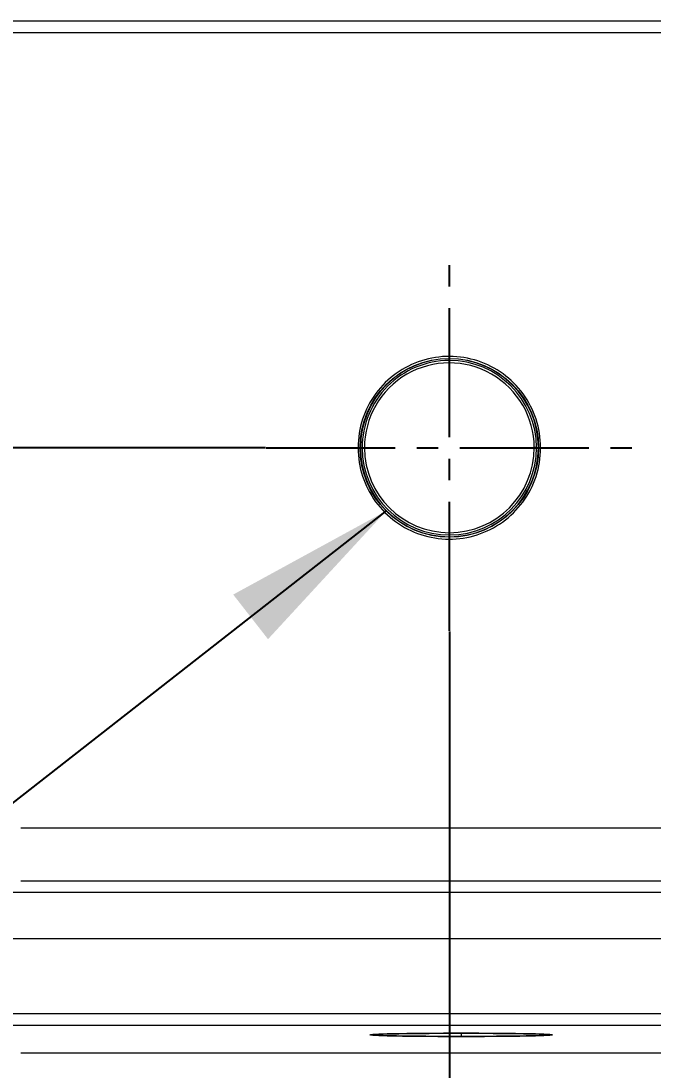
# Model space of a CAD drawing. Header units: millimetres. Extents: x 2433 to 4809, y -10272 to -6912.
# Drawn here: x 2964.4 to 3019.5, y -9575.7 to -9484.2 of the extents above; entities that cross this region are included whole.
import ezdxf

# ---------------------------------------------------------------- set-up
doc = ezdxf.new("R2010")
doc.units = ezdxf.units.MM
doc.linetypes.add('CENTER2', pattern=[1.125, 0.75, -0.125, 0.125, -0.125])
doc.linetypes.add('CENTERX2', pattern=[101.6, 63.5, -12.7, 12.7, -12.7])
doc.layers.add('CENTER', color=1, linetype='CENTERX2')
doc.layers.add('DIM', color=3, linetype='Continuous', lineweight=13)
doc.styles.add('ARIAL', font='arial.ttf')
doc.dimstyles.get("Standard").update_dxf_attribs({"dimtxt": 15, "dimasz": 15, "dimexe": 0.18, "dimexo": 0.0625, "dimgap": 4, "dimtad": 0, "dimtih": 1, "dimtoh": 1, "dimdec": 1, "dimdsep": 46, "dimtxsty": 'ARIAL', "dimcen": 0, "dimclrd": 3, "dimclre": 3, "dimclrt": 3, "dimadec": 0, "dimazin": 0, "dimtfac": 1, "dimtdec": 1, "dimtofl": 0, "dimtmove": 0, "dimatfit": 3, "dimfxl": 1, "dimtolj": 1, "dimtzin": 0, "dimarcsym": 0})
doc.dimstyles.new('사본(2) Standard', dxfattribs={"dimtxt": 15, "dimasz": 15, "dimexe": 0.18, "dimexo": 0.0625, "dimgap": 4, "dimtad": 0, "dimdec": 1, "dimdsep": 46, "dimtxsty": 'ARIAL', "dimcen": 0, "dimclrd": 3, "dimclre": 3, "dimclrt": 3, "dimadec": 0, "dimazin": 0, "dimtfac": 1, "dimtdec": 1, "dimtofl": 0, "dimtmove": 0, "dimatfit": 3, "dimfxl": 1, "dimtolj": 1, "dimtzin": 0, "dimarcsym": 0})

# ---------------------------------------------------------------- blocks, each defined once
blk = doc.blocks.new('*D40')
at = {"layer": 'Defpoints', "color": 0, "transparency": 16777216}
for p in [(2816.204, -9281.403), (2816.204, -9521.403), (2985.827, -9521.403)]:
    blk.add_point(p, dxfattribs=at)
at = {"layer": 'DIM', "color": 3, "lineweight": -2, "transparency": 16777216}
for p, q in [((2816.266, -9281.403), (2816.384, -9281.403)), ((2816.204, -9299.403), (2816.204, -9387.212)), ((2816.204, -9503.403), (2816.204, -9415.593)), ((2985.765, -9521.403), (2816.024, -9521.403))]:
    blk.add_line(p, q, dxfattribs=at)
at = {"layer": 'DIM', "color": 3, "transparency": 16777216}
for points in [[(2813.204, -9299.403), (2819.204, -9299.403), (2816.204, -9281.403)], [(2813.204, -9503.403), (2819.204, -9503.403), (2816.204, -9521.403)]]:
    blk.add_solid(points, dxfattribs=at)
at = {"layer": 'DIM', "color": 3, "transparency": 16777216, "insert": (2816.204, -9401.403), "char_height": 18, "attachment_point": 5, "style": 'ARIAL'}
blk.add_mtext('\\A1;240', dxfattribs=at)
blk = doc.blocks.new('*D45')
at = {"layer": 'Defpoints', "color": 0, "transparency": 16777216}
for p in [(3001.787, -9537.363), (3367.787, -9537.363), (3367.787, -9630.236)]:
    blk.add_point(p, dxfattribs=at)
at = {"layer": 'DIM', "color": 3, "lineweight": -2, "transparency": 16777216}
for p, q in [((3001.787, -9537.425), (3001.787, -9630.416)), ((3367.787, -9537.425), (3367.787, -9630.416)), ((3019.787, -9630.236), (3159.915, -9630.236)), ((3349.787, -9630.236), (3209.66, -9630.236))]:
    blk.add_line(p, q, dxfattribs=at)
at = {"layer": 'DIM', "color": 3, "transparency": 16777216}
for points in [[(3019.787, -9627.236), (3019.787, -9633.236), (3001.787, -9630.236)], [(3349.787, -9627.236), (3349.787, -9633.236), (3367.787, -9630.236)]]:
    blk.add_solid(points, dxfattribs=at)
at = {"layer": 'DIM', "color": 3, "transparency": 16777216, "insert": (3184.787, -9630.236), "char_height": 18, "attachment_point": 5, "style": 'ARIAL'}
blk.add_mtext('\\A1;366', dxfattribs=at)

msp = doc.modelspace()

# ---------------------------------------------------------------- linework, layer by layer
at = {"linetype": 'Continuous', "lineweight": 13}
for p, q in [((3258.628, -9484.22), (2939.986, -9484.215)), ((2939.986, -9485.215), (3258.628, -9485.22)), ((3001.787, -9513.617), (3001.787, -9513.643)), ((2994.187, -9521.419), (2994.387, -9521.419)), ((3009.387, -9521.386), (3009.187, -9521.387)), ((3001.787, -9529.189), (3001.787, -9529.163)), ((3244.141, -9554.555), (2964.427, -9554.555)), ((2964.427, -9559.155), (3244.741, -9559.155)), ((3245.758, -9560.171), (2962.394, -9560.171)), ((2962.394, -9564.171), (3245.758, -9564.171)), ((3409.844, -9570.724), (2960.228, -9570.724)), ((2960.228, -9571.723), (3409.844, -9571.723)), ((3002.824, -9572.426), (3002.824, -9572.697)), ((2964.437, -9574.132), (3043.099, -9574.132))]:
    msp.add_line(p, q, dxfattribs=at)
at = {"linetype": 'Continuous', "lineweight": 13, "extrusion": (0, 0, -1)}
for start, end in [(0, 90), (90, 180), (270, 360), (180, 270)]:
    msp.add_arc((-3001.787, -9521.403), 7.786, start, end, dxfattribs=at)
at = {"linetype": 'Continuous', "lineweight": 13}
for radius, start, end in [(7.76, 90, 270), (7.6, 90.12581, 180.12581), (7.6, 0.12581, 90.12581), (7.76, 270, 90), (7.4, 0.12581, 180.12581), (7.6, 180.12581, 270.12581), (7.4, 180.12581, 0.12581), (7.6, 270.39398, 0.12581), (7.6, 270.12581, 270.39398)]:
    msp.add_arc((3001.787, -9521.403), radius, start, end, dxfattribs=at)
for start_param, end_param in [(1.570796, 4.712389), (4.712389, 7.853982)]:
    msp.add_ellipse((3002.824, -9572.562), major_axis=(7.785, 0), ratio=0.017455, start_param=start_param, end_param=end_param, dxfattribs=at)
for points in [[(3009.748, -9521.403), (3009.739, -9520.532), (3009.482, -9518.89), (3008.311, -9516.616), (3006.546, -9514.864), (3004.318, -9513.717), (3001.819, -9513.311), (2999.32, -9513.697), (2997.079, -9514.826), (2995.283, -9516.583), (2994.094, -9518.882), (2993.835, -9520.53), (2993.827, -9521.403)], [(2993.827, -9521.403), (2993.836, -9522.274), (2994.093, -9523.916), (2995.264, -9526.19), (2997.029, -9527.942), (2999.257, -9529.088), (3001.756, -9529.495), (3004.255, -9529.108), (3006.496, -9527.98), (3008.292, -9526.222), (3009.481, -9523.924), (3009.74, -9522.276), (3009.748, -9521.403)], [(3002.824, -9572.7), (3001.95, -9572.7), (3000.303, -9572.696), (2998.03, -9572.675), (2996.257, -9572.644), (2995.123, -9572.605), (2994.734, -9572.562), (2995.123, -9572.518), (2996.257, -9572.479), (2998.029, -9572.448), (3000.303, -9572.427), (3001.95, -9572.423), (3002.824, -9572.423)], [(3002.824, -9572.423), (3003.697, -9572.423), (3005.344, -9572.427), (3007.617, -9572.448), (3009.39, -9572.479), (3010.524, -9572.518), (3010.913, -9572.562), (3010.524, -9572.605), (3009.39, -9572.644), (3007.618, -9572.675), (3005.344, -9572.696), (3003.697, -9572.7), (3002.824, -9572.7)]]:
    msp.add_open_spline(points, degree=3, dxfattribs=at)
at = {"layer": 'CENTER', "color": 1, "linetype": 'CENTER2', "ltscale": 15}
for p, q in [((3001.787, -9537.363), (3001.787, -9505.443)), ((2985.827, -9521.403), (3017.748, -9521.403))]:
    msp.add_line(p, q, dxfattribs=at)

# ---------------------------------------------------------------- dimensions: what is measured, and where the dimension line sits
at = {"layer": 'DIM', "color": 3}
dim = msp.add_linear_dim(base=(2816.204, -9521.403), p1=(2816.204, -9281.403), p2=(2985.827, -9521.403), angle=90, dimstyle='Standard', override={"dimtxt": 18, "dimasz": 18, "dimgap": 5}, dxfattribs=at)
dim.commit()
dim.dimension.update_dxf_attribs({"geometry": '*D40', "text_midpoint": (2816.204, -9401.403)})
dim = msp.add_linear_dim(base=(3367.787, -9630.236), p1=(3001.787, -9537.363), p2=(3367.787, -9537.363), dimstyle='Standard', override={"dimtxt": 18, "dimasz": 18, "dimgap": 5}, dxfattribs=at)
dim.commit()
dim.dimension.update_dxf_attribs({"geometry": '*D45', "text_midpoint": (3184.787, -9630.236)})

# ---------------------------------------------------------------- leaders
at = {"color": 6}
msp.add_leader([(2996.282, -9526.908), (2848.659, -9642.183), (2639.108, -9642.183)], dimstyle='사본(2) Standard', override={"dimgap": 4, "dimtad": 0}, dxfattribs=at)

doc.saveas('drawing.dxf')
